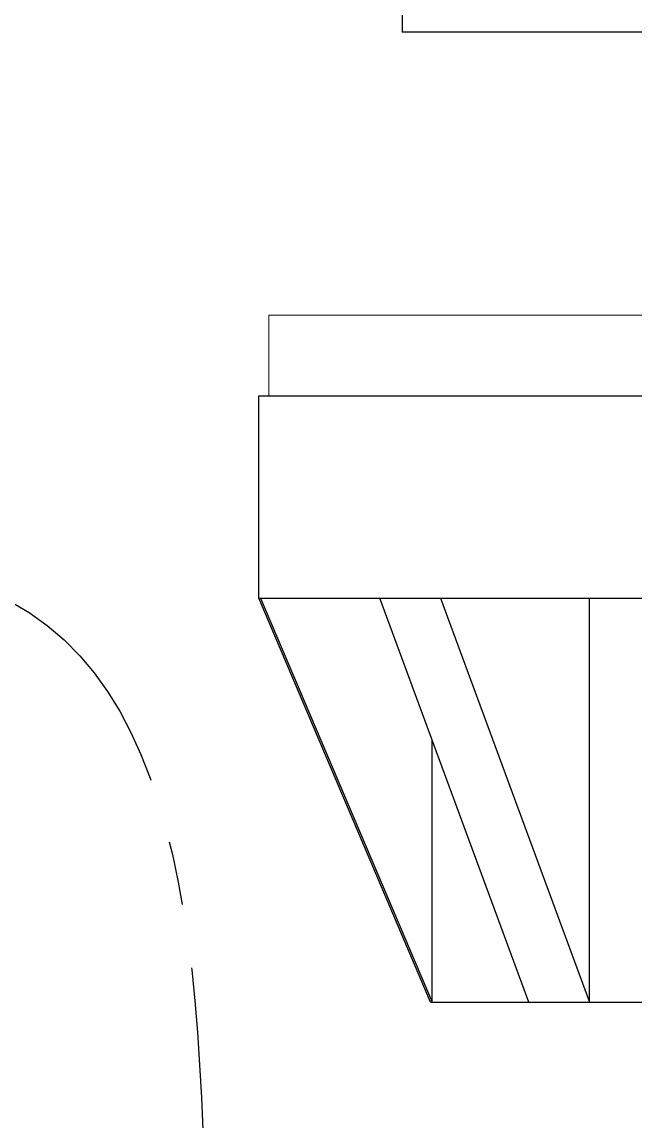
# Model space of a CAD drawing. Extents: x 10469 to 11055, y -15402 to -14985.
# Drawn here: x 10744.68 to 10759.86, y -15305.06 to -15277.87 of the extents above; entities that cross this region are included whole.
import ezdxf

# ---------------------------------------------------------------- set-up
doc = ezdxf.new("R2010")
doc.units = 0
doc.header["$MEASUREMENT"] = 0
doc.linetypes.add('CENTER2', pattern=[28.575, 19.05, -3.175, 3.175, -3.175])
doc.linetypes.add('HIDDEN2', pattern=[4.7625, 3.175, -1.5875])
doc.layers.get('0').update_dxf_attribs({"linetype": 'CONTINUOUS'})
doc.layers.add('1', color=4, linetype='HIDDEN2')
doc.layers.add('CENTER', color=1, linetype='CENTER2')

# ---------------------------------------------------------------- blocks, each defined once
blk = doc.blocks.new('ZF35533')
at = {"color": 7, "linetype": 'Continuous'}
for p, q in [((4934.796, -481.267), (4934.796, -476.267)), ((4934.796, -476.267), (4990.296, -476.267)), ((4939.046, -491.267), (4934.796, -481.267)), ((4934.796, -481.267), (4952.546, -481.267)), ((4934.837, -481.267), (4939.094, -491.267)), ((4941.486, -491.267), (4937.799, -481.267)), ((4939.299, -481.267), (4942.986, -491.267)), ((4942.986, -491.267), (4942.986, -481.267)), ((4939.094, -491.267), (4939.094, -484.78)), ((4939.046, -491.267), (4986.046, -491.267))]:
    blk.add_line(p, q, dxfattribs=at)
at = {"layer": '1', "color": 7, "linetype": 'Continuous', "lineweight": 18}
for p, q in [((4935.046, -474.267), (4990.046, -474.267)), ((4935.046, -476.267), (4935.046, -474.267)), ((4935.046, -476.267), (4935.046, -476.267)), ((4935.046, -476.267), (4953.726, -476.267))]:
    blk.add_line(p, q, dxfattribs=at)
at = {"layer": 'CENTER', "color": 1, "linetype": 'CENTER2', "ltscale": 0.5}
blk.add_spline([(4910.188, -500.481, 0), (4914.995, -483.915, 0), (4926.974, -480.741, 0), (4939.585, -525.073, 0), (4953.279, -526.844, 0), (4961.814, -505.946, 0), (4962.509, -489.267)], degree=3, dxfattribs=at)

msp = doc.modelspace()

# ---------------------------------------------------------------- linework, layer by layer
at = {"linetype": 'Continuous', "lineweight": 25}
for p in [(10754.09, -15277.618), (10802.301, -15278.118)]:
    msp.add_line(p, (10754.09, -15278.118), dxfattribs=at)

# ---------------------------------------------------------------- block references
at = {"color": 7}
msp.add_blockref('ZF35533', (5815.744, -14810.852), dxfattribs=at)

doc.saveas('drawing.dxf')
